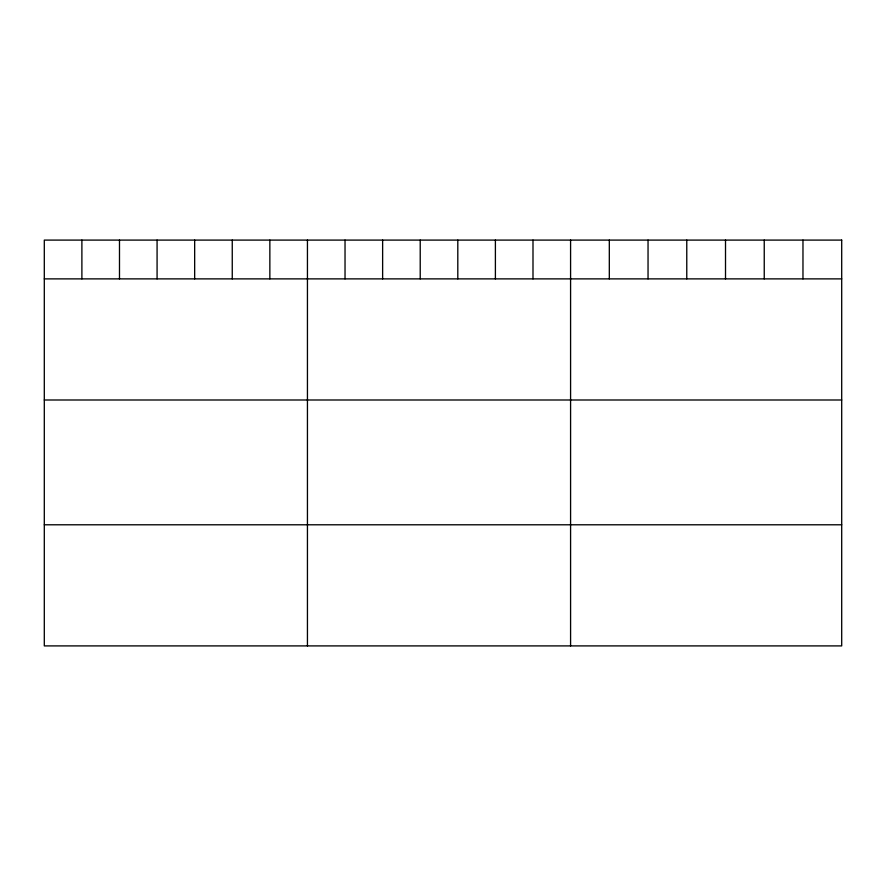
<?xml version="1.0" encoding="UTF-8"?>
<svg xmlns="http://www.w3.org/2000/svg" width="886" height="886" viewBox="0 0 886 886"><rect width="100%" height="100%" fill="white"/><g stroke="black" fill="none" stroke-linecap="round" stroke-linejoin="round"><path stroke-width="1.33" d="M44.3 278.88L841.7 278.88M44.3 399.996L841.7 399.996M44.3 524.789L841.7 524.789M802.971 240.095L802.971 278.88M764.241 240.095L764.241 278.88M725.512 240.095L725.512 278.88M686.772 240.095L686.772 278.88M648.043 240.095L648.043 278.88M609.313 240.095L609.313 278.88M570.584 240.095L570.584 645.905M532.995 240.095L532.995 278.88M495.396 240.095L495.396 278.88M457.807 240.095L457.807 278.88M420.219 240.095L420.219 278.88M382.63 240.095L382.63 278.88M345.031 240.095L345.031 278.88M307.442 240.095L307.442 645.905M269.853 240.095L269.853 278.88M232.254 240.095L232.254 278.88M194.665 240.095L194.665 278.88M157.077 240.095L157.077 278.88M119.488 240.095L119.488 278.88M81.889 240.095L81.889 278.88M841.7 240.095L44.3 240.095L44.3 645.905L841.7 645.905L841.7 240.095"/></g></svg>
